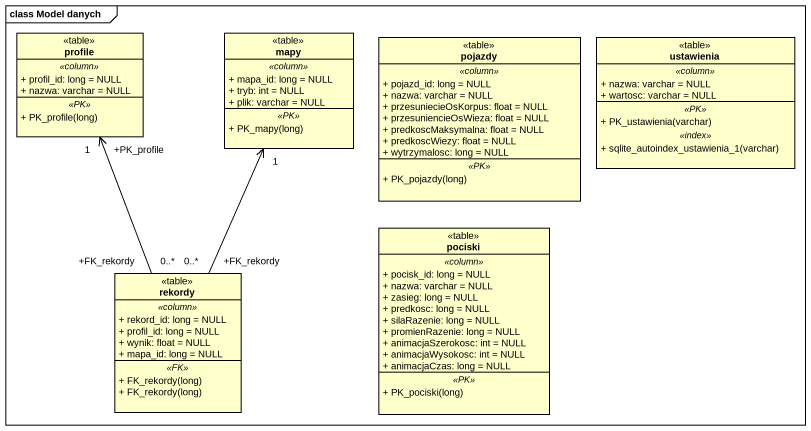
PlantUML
@startuml
mainframe class Model danych
hide circle
hide empty members
skinparam classAttributeIconSize 0
class profile <<table>> {
  .. <<column>> ..
  + profil_id: long = NULL
  + nazwa: varchar = NULL
  .. <<PK>> ..
  + PK_profile(long)
}
class mapy <<table>> {
  .. <<column>> ..
  + mapa_id: long = NULL
  + tryb: int = NULL
  + plik: varchar = NULL
  .. <<PK>> ..
  + PK_mapy(long)
}
class pojazdy <<table>> {
  .. <<column>> ..
  + pojazd_id: long = NULL
  + nazwa: varchar = NULL
  + przesuniecieOsKorpus: float = NULL
  + przesuniencieOsWieza: float = NULL
  + predkoscMaksymalna: float = NULL
  + predkoscWiezy: float = NULL
  + wytrzymalosc: long = NULL
  .. <<PK>> ..
  + PK_pojazdy(long)
}
class ustawienia <<table>> {
  .. <<column>> ..
  + nazwa: varchar = NULL
  + wartosc: varchar = NULL
  .. <<PK>> ..
  + PK_ustawienia(varchar)
  .. <<index>> ..
  + sqlite_autoindex_ustawienia_1(varchar)
}
class pociski <<table>> {
  .. <<column>> ..
  + pocisk_id: long = NULL
  + nazwa: varchar = NULL
  + zasieg: long = NULL
  + predkosc: long = NULL
  + silaRazenie: long = NULL
  + promienRazenie: long = NULL
  + animacjaSzerokosc: int = NULL
  + animacjaWysokosc: int = NULL
  + animacjaCzas: long = NULL
  .. <<PK>> ..
  + PK_pociski(long)
}
class rekordy <<table>> {
  .. <<column>> ..
  + rekord_id: long = NULL
  + profil_id: long = NULL
  + wynik: float = NULL
  + mapa_id: long = NULL
  .. <<FK>> ..
  + FK_rekordy(long)
  + FK_rekordy(long)
}
rekordy "+FK_rekordy\n0..*" -up-> "+PK_profile\n1" profile
rekordy "+FK_rekordy\n0..*" -up-> "1" mapy
@enduml
